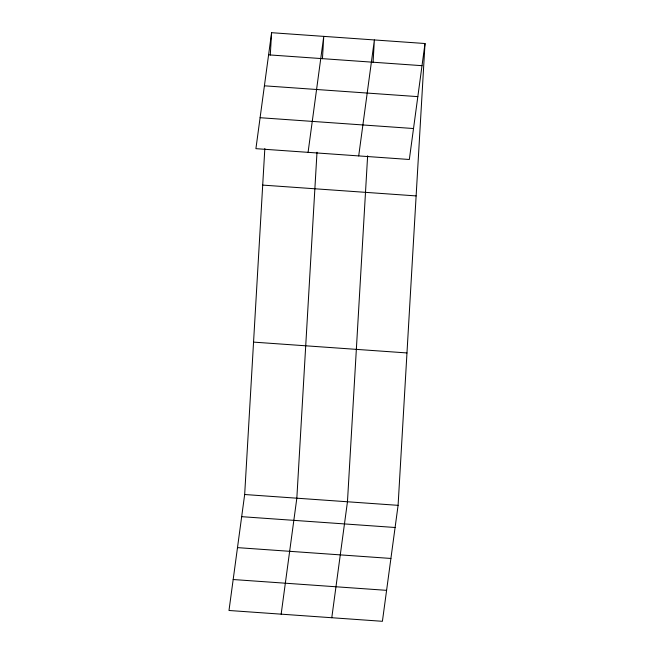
<?xml version="1.0" encoding="UTF-8"?>
<svg xmlns="http://www.w3.org/2000/svg" width="654" height="654" viewBox="0 0 654 654"><rect width="100%" height="100%" fill="white"/><g stroke="black" fill="none" stroke-linecap="round" stroke-linejoin="round"><path stroke-width="0.98" d="M425.01 43.516L409.33 159.486L255.91 148.662L271.59 32.7L425.01 43.516L398.09 505.338L382.41 621.3L228.99 610.484L244.67 494.514L264.837 148.523M270.29 55.05L271.59 32.7M317.002 152.202L296.834 498.193L281.155 614.163M322.447 58.729L323.755 36.379L308.075 152.341M367.63 155.775L347.462 501.765L331.782 617.728M373.074 62.302L374.382 39.951L358.703 155.914M268.598 54.854L422.01 65.678M264.412 85.813L417.824 96.629M260.096 117.712L413.516 128.527M262.704 185.098L416.124 195.914M253.556 342.116L406.968 352.939M244.67 494.514L398.09 505.338M241.678 516.676L395.09 527.492M237.492 547.627L390.904 558.451M233.176 579.526L386.596 590.341"/></g></svg>
